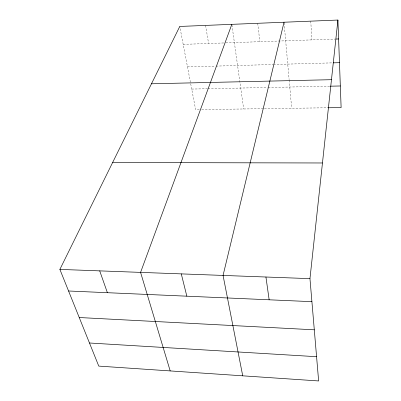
<?xml version="1.0" encoding="UTF-8"?>
<svg xmlns="http://www.w3.org/2000/svg" width="401" height="401" viewBox="0 0 401 401"><rect width="100%" height="100%" fill="white"/><g stroke="black" fill="none" stroke-linecap="round" stroke-linejoin="round"><path stroke-width="0.3" stroke-dasharray="2 1.5" d="M183.187 44.371L225.172 42.907M225.783 42.882L335.507 39.062M187.478 66.892L215.417 66.115M216.034 66.1L272.951 64.516M273.567 64.501L332.028 62.877M191.703 89.067L207.302 88.746M207.924 88.731L267.547 87.493M268.164 87.478L329.767 86.195M199.297 109.613L195.633 109.663L179.773 26.451M201.743 109.578L263.823 108.686M264.434 108.676L328.043 107.764M205.593 25.408L208.58 43.483M231.923 24.952L243.658 108.972M257.723 23.298L259.828 41.699M284.078 22.852L289.121 79.593M289.176 80.215L291.672 108.285M310.75 21.148L311.928 39.884"/><path stroke-width="0.6" d="M309.963 278.64L337.913 20.05L179.773 26.451L59.879 269.402L98.766 366.098L318.635 380.95L309.963 278.64L59.879 269.402M284.023 22.23L223.056 275.432L242.725 375.822M231.838 24.346L140.576 272.384L170.194 370.92M336.123 39.042L338.604 38.952M333.266 62.842L339.477 62.671M151.478 83.784L331.467 79.689M330.389 86.185L340.329 85.979M328.043 107.764L341.121 107.573L337.913 20.05M112.621 162.525L322.464 162.976M68.566 290.996L311.913 301.672M79.238 317.527L314.299 329.817M89.478 343L316.579 356.7M99.709 270.87L107.393 292.7M181.282 273.888L186.836 296.184M265.933 277.016L269.151 299.793"/></g></svg>
